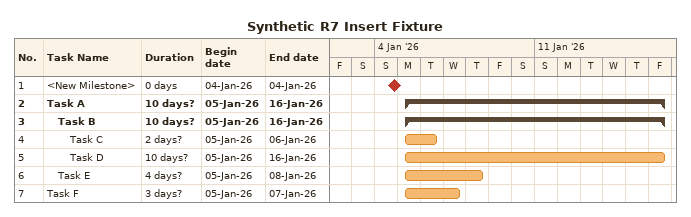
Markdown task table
Synthetic R7 Insert Fixture

| ID | Level | Task | Duration | Start | Finish |
|---|---|---|---|---|---|
| 1 | 1 | <New Milestone> | 0d | 2026-01-04 | 2026-01-04 |
| 2 | 1 | **Task A** | 10d? | 2026-01-05 | 2026-01-16 |
| 3 | 2 | **Task B** | 10d? | 2026-01-05 | 2026-01-16 |
| 4 | 3 | Task C | 2d? | 2026-01-05 | 2026-01-06 |
| 5 | 3 | Task D | 10d? | 2026-01-05 | 2026-01-16 |
| 6 | 2 | Task E | 4d? | 2026-01-05 | 2026-01-08 |
| 7 | 1 | Task F | 3d? | 2026-01-05 | 2026-01-07 |
